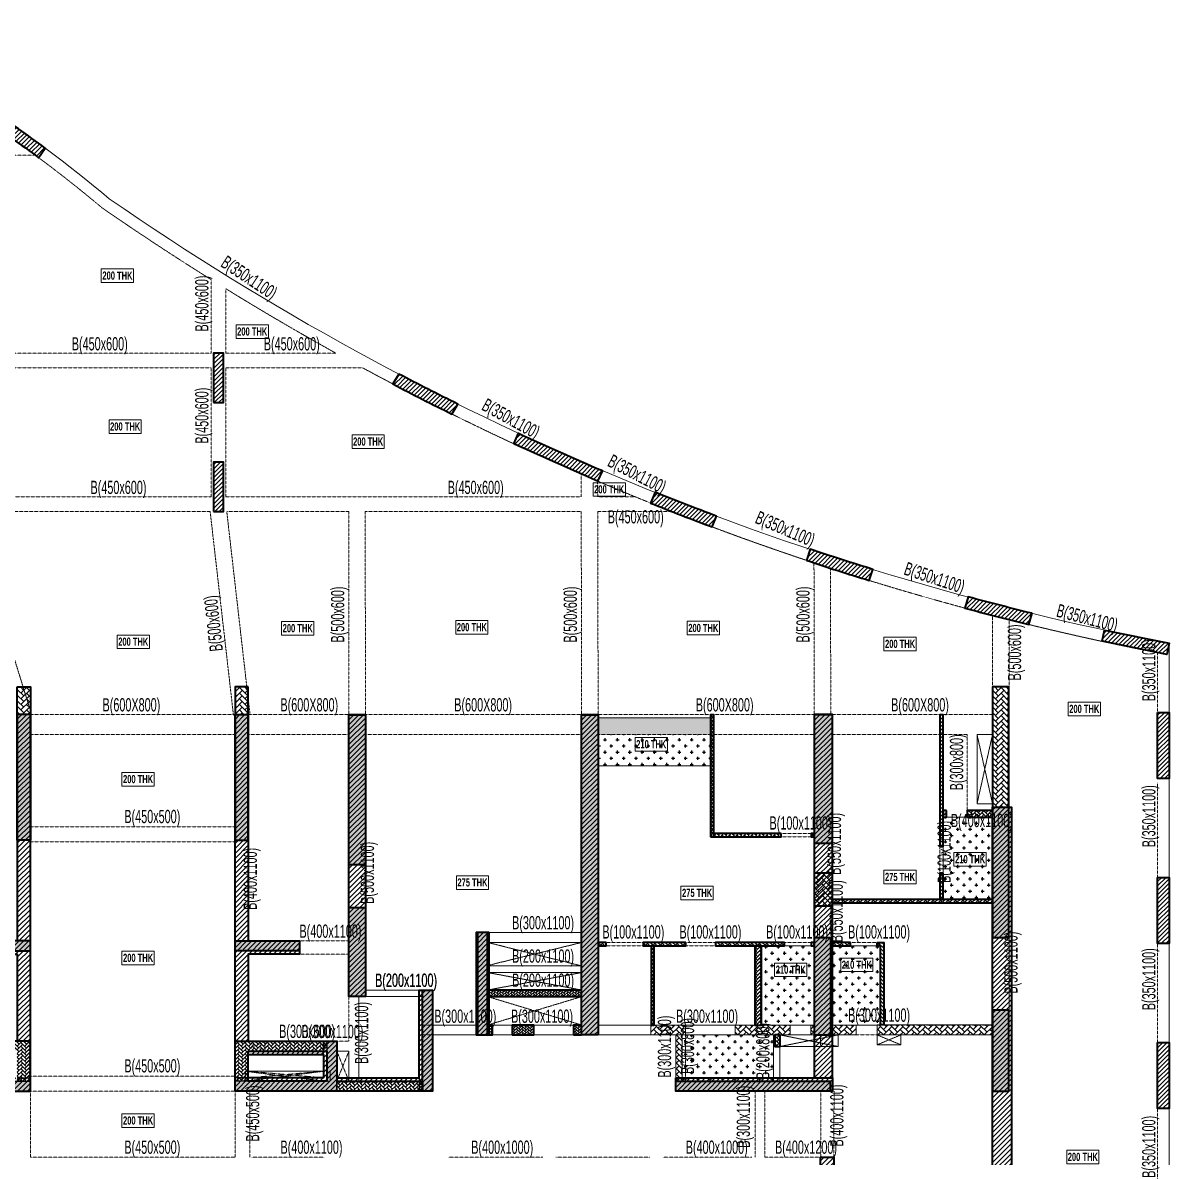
# Model space of a CAD drawing. Header units: millimetres. Extents: x 8 to 196387, y 9 to 58792.
# Drawn here: x 32142 to 66871, y 19602 to 53953 of the extents above; entities that cross this region are included whole.
import ezdxf

# ---------------------------------------------------------------- set-up
doc = ezdxf.new("R2010")
doc.units = ezdxf.units.MM
doc.linetypes.add('HIDDEN', pattern=[0.375, 0.25, -0.125])
for name, color, linetype, lineweight in [('A-FLOR-IDEN', 11, 'Continuous', 9), ('A-HIDD-ABVE', 8, 'HIDDEN', 20), ('S-BEAM', 7, 'Continuous', 18), ('S-BEAM-IDEN', 2, 'Continuous', 9), ('S-COL HATCH', 9, 'Continuous', 0), ('S-COLS', 5, 'Continuous', 35)]:
    doc.layers.add(name, color=color, linetype=linetype, lineweight=lineweight)
for name, color, linetype in [('changes', 7, 'Continuous'), ('S-CUTOUT', 1, 'Continuous'), ('SUNK SLAB', 8, 'Continuous')]:
    doc.layers.add(name, color=color, linetype=linetype)
doc.styles.add('Swis721 LtCn BT', font='swisscl.ttf', dxfattribs={"width": 0.9, "height": 233.355162})
doc.styles.add('Swis721 LtCn BT_B', font='', dxfattribs={"width": 0.9, "height": 246.918336})
doc.styles.get('Swis721 LtCn BT_B').set_extended_font_data('Swis721 LtCn BT', bold=True)
pattern_1 = [(45, (-31699446.87, 20890861.25), (-75.1300955, 75.1300955), [])]
pattern_2 = [(45, (-31802317.5, 20729084.55), (0, 169.7056275), [360, -120]), (135, (-31802232.65, 20729169.4), (1e-14, 169.7056275), [360, -120])]
pattern_3 = [(45, (-31802317.5, 20729084.55), (0, 113.13708499), [240, -80]), (135, (-31802260.93, 20729141.12), (9e-15, 113.13708499), [240, -80])]
pattern_4 = [(45, (-31235527.81, 20855355.09), (-66.29126074, 66.29126074), [])]
pattern_5 = [(0, (-31345264.59, 21127966.69), (187.5, 187.5), [93.75, -281.25]), (90, (-31345217.71, 21127919.81), (-187.5, 187.5), [93.75, -281.25])]
pattern_6 = [(45, (-31785598.1, 20745886.06), (0, 113.13708499), [240, -80]), (135, (-31785541.53, 20745942.63), (9e-15, 113.13708499), [240, -80])]

# ---------------------------------------------------------------- blocks, each defined once
blk = doc.blocks.new('A$Cd226b1b4')
at = {"layer": 'S-COL HATCH', "transparency": 33554687}
h = blk.add_hatch(dxfattribs=at)
h.set_pattern_fill('ANSI31', color=256, scale=850)
h.set_pattern_definition(pattern_1)
h.paths.add_polyline_path([(23525, 21925), (23125, 21925), (23125, 15075), (21575, 15075), (21575, 14675), (23125, 14675), (23125, 12035), (23525, 12035)])
h = blk.add_hatch(dxfattribs=at)
h.set_pattern_fill('ANSI31', color=256, scale=850)
h.set_pattern_definition(pattern_1)
h.paths.add_polyline_path([(29725, 12035), (30125, 12035), (30125, 14675), (31675, 14675), (31675, 15075), (30125, 15075), (30125, 21925), (29725, 21925)])
h = blk.add_hatch(dxfattribs=at)
h.set_pattern_fill('ANSI31', color=256, scale=850)
h.set_pattern_definition(pattern_1)
h.paths.add_polyline_path([(33675, 13385), (33175, 13385), (33175, 21925), (33675, 21925)])
h = blk.add_hatch(dxfattribs=at)
h.set_pattern_fill('ANSI31', color=256, scale=850)
h.set_pattern_definition(pattern_1)
h.paths.add_polyline_path([(40725, 12225), (40225, 12225), (40225, 21925), (40725, 21925)])
h = blk.add_hatch(dxfattribs=at)
h.set_pattern_fill('ANSI31', color=256, scale=850)
h.set_pattern_definition(pattern_1)
h.paths.add_polyline_path([(43075, 10925), (43075, 10525), (47825, 10525), (47825, 10925)])
h.paths.add_polyline_path([(47825, 21925), (47275, 21925), (47275, 10925), (47825, 10925)])
h = blk.add_hatch(dxfattribs=at)
h.set_pattern_fill('ANSI31', color=256, scale=850)
h.set_pattern_definition(pattern_1)
h.paths.add_polyline_path([(53250, 7625), (53250, 19125), (52675, 19125), (52675, 8025), (47865, 8025), (47865, 8525), (47465, 8525), (47465, 7625)])
h = blk.add_hatch(dxfattribs=at)
h.set_pattern_fill('ANSI31', color=256, scale=850)
h.set_pattern_definition(pattern_1)
h.paths.add_polyline_path([(37425, 15325), (37025, 15325), (37025, 12225), (37425, 12225)])
h = blk.add_hatch(dxfattribs=at)
h.set_pattern_fill('ANSI31', color=256, scale=850)
h.set_pattern_definition(pattern_1)
h.paths.add_polyline_path([(35305, 10925), (35305, 10525), (35705, 10525), (35705, 13585), (35305, 13585)])
h = blk.add_hatch(dxfattribs=at)
h.set_pattern_fill('ANSI31', color=256, scale=850)
h.set_pattern_definition(pattern_1)
h.paths.add_polyline_path([(23525, 10525), (23525, 10925), (23125, 10925), (20845, 10925), (20845, 11635), (20845, 12035), (20445, 12035), (20445, 10925), (20445, 10525)])
h = blk.add_hatch(dxfattribs=at)
h.set_pattern_fill('ANSI31', color=256, scale=850)
h.set_pattern_definition(pattern_1)
h.paths.add_polyline_path([(32805, 10525), (32805, 10925), (32805, 12035), (32405, 12035), (32405, 11635), (32405, 10925), (30125, 10925), (29725, 10925), (29725, 10525)])
h = blk.add_hatch(dxfattribs=at)
h.set_pattern_fill('ANSI31', color=256, scale=850)
h.set_pattern_definition([(45, (-31782264.16, 20890558.58), (-75.1300955, 75.1300955), [])])
h.paths.add_polyline_path([(30125, 11734), (32405, 11734), (32405, 11634), (30125, 11634)])
h = blk.add_hatch(dxfattribs=at)
h.set_pattern_fill('ANSI31', color=256, scale=850)
h.set_pattern_definition([(45, (-31779584.16, 20889749.29), (-75.1300955, 75.1300955), [])])
h.paths.add_polyline_path([(32805, 10925), (35305, 10925), (35305, 10824), (32805, 10824)])
at = {"layer": 'changes'}
for p, q in [((23125, 12035), (23525, 12035)), ((30125, 12035), (29725, 12035)), ((32405, 11635), (32405, 12035)), ((23125, 10925), (23525, 10925)), ((30125, 10925), (29725, 10925)), ((32805, 10925), (32805, 10525)), ((35305, 10925), (35305, 10525))]:
    blk.add_line(p, q, dxfattribs=at)
at = {"layer": 'S-COLS', "elevation": 0}
for points in [[(23525, 10525), (23525, 21925), (23125, 21925), (23125, 15075), (21575, 15075), (21575, 14675), (23125, 14675), (23125, 12035), (20445, 12035), (20445, 10925), (17945, 10925), (17945, 13585), (17545, 13585), (17545, 10525), (23525, 10525)], [(29725, 10525), (29725, 21925), (30125, 21925), (30125, 15075), (31675, 15075), (31675, 14675), (30125, 14675), (30125, 12035), (32805, 12035), (32805, 10925), (35305, 10925), (35305, 13585), (35705, 13585), (35705, 10525), (29725, 10525)], [(47825, 10925), (47825, 21925), (47275, 21925), (47275, 10925), (47825, 10925)]]:
    blk.add_lwpolyline(points, dxfattribs=at)
for points in [[(33675, 13385), (33175, 13385), (33175, 21925), (33675, 21925)], [(40725, 12225), (40225, 12225), (40225, 21925), (40725, 21925)], [(53250, 7625), (47465, 7625), (47465, 8525), (47865, 8525), (47865, 8025), (52675, 8025), (52675, 19125), (53250, 19125)], [(37425, 15325), (37025, 15325), (37025, 12225), (37425, 12225)], [(30125, 11635), (32405, 11635), (32405, 10925), (30125, 10925)], [(43075, 10925), (47825, 10925), (47825, 10525), (43075, 10525)]]:
    blk.add_lwpolyline(points, close=True, dxfattribs=at)
blk = doc.blocks.new('A$Cbe320e20')
at = {"layer": 'S-COL HATCH'}
h = blk.add_hatch(dxfattribs=at)
h.set_pattern_fill('AR-HBONE', color=256, scale=30)
h.set_pattern_definition(pattern_2)
h.paths.add_polyline_path([(15654, 17040), (15254, 17040), (15254, 16206), (15254, 16206), (15654, 16206)])
h = blk.add_hatch(dxfattribs=at)
h.set_pattern_fill('AR-HBONE', color=256, scale=30)
h.set_pattern_definition(pattern_2)
h.paths.add_polyline_path([(21854, 17040), (22254, 17040), (22254, 16206), (22254, 16206), (21854, 16206)])
h = blk.add_hatch(dxfattribs=at)
h.set_pattern_fill('AR-HBONE', color=256, scale=30)
h.set_pattern_definition(pattern_2)
h.paths.add_polyline_path([(45304, 17040), (44804, 17040), (44804, 13401), (45304, 13401)])
at = {"layer": 'S-COL HATCH', "transparency": 33554687}
h = blk.add_hatch(color=256, dxfattribs=at)
h.dxf.hatch_style = 1
h.paths.add_polyline_path([(15254, 16206), (15654, 16206), (15654, 12400), (15254, 12400)])
h = blk.add_hatch(color=256, dxfattribs=at)
h.dxf.hatch_style = 1
h.paths.add_polyline_path([(22254, 16206), (21854, 16206), (21854, 12400), (22254, 12400)])
h = blk.add_hatch(color=256, dxfattribs=at)
h.dxf.hatch_style = 1
h.paths.add_polyline_path([(25804, 16200), (25304, 16200), (25304, 11650), (25804, 11650)])
h = blk.add_hatch(color=256, dxfattribs=at)
h.dxf.hatch_style = 1
h.paths.add_polyline_path([(32854, 16200), (32354, 16200), (32354, 6500), (32854, 6500)])
h = blk.add_hatch(color=256, dxfattribs=at)
h.dxf.hatch_style = 1
h.paths.add_polyline_path([(39404, 12310), (39954, 12310), (39954, 16200), (39404, 16200)])
h = blk.add_hatch(color=256, dxfattribs=at)
h.dxf.hatch_style = 1
h.paths.add_polyline_path([(44804, 13401), (45304, 13401), (45304, 9451), (44804, 9451)])
at = {"layer": 'S-COL HATCH'}
h = blk.add_hatch(dxfattribs=at)
h.set_pattern_fill('AR-HBONE', color=256, scale=30)
h.set_pattern_definition(pattern_2)
h.paths.add_polyline_path([(39404, 10410), (39954, 10410), (39954, 11400), (39404, 11400)])
at = {"layer": 'S-COL HATCH', "transparency": 33554687}
h = blk.add_hatch(color=256, dxfattribs=at)
h.dxf.hatch_style = 1
h.paths.add_polyline_path([(25304, 7660), (25804, 7660), (25804, 10360), (25304, 10360)])
h = blk.add_hatch(color=256, dxfattribs=at)
h.dxf.hatch_style = 1
h.paths.add_polyline_path([(29204, 9600), (29204, 6500), (29504, 6500), (29504, 9600)])
h = blk.add_hatch(color=256, dxfattribs=at)
h.dxf.hatch_style = 1
h.paths.add_polyline_path([(39404, 9200), (39404, 9200), (39404, 9300), (39404, 9440), (39904, 9440), (39904, 6500), (39404, 6500)])
h = blk.add_hatch(color=256, dxfattribs=at)
h.dxf.hatch_style = 1
h.paths.add_polyline_path([(15654, 9350), (13704, 9350), (13704, 9050), (15654, 9050)])
h = blk.add_hatch(color=256, dxfattribs=at)
h.dxf.hatch_style = 1
h.paths.add_polyline_path([(21854, 9350), (23804, 9350), (23804, 9050), (21854, 9050)])
h = blk.add_hatch(color=256, dxfattribs=at)
h.dxf.hatch_style = 1
h.paths.add_polyline_path([(27534, 7860), (27834, 7860), (27834, 4800), (27534, 4800), (27534, 5100)])
at = {"layer": 'S-COL HATCH'}
h = blk.add_hatch(dxfattribs=at)
h.set_pattern_fill('AR-HBONE', color=256, scale=15)
h.set_pattern_definition([(45, (-31365336.03, 20949949.553), (0, 84.85281374), [180, -60]), (135, (-31365293.6, 20949991.98), (7e-15, 84.85281374), [180, -60])])
h.paths.add_polyline_path([(29504, 7860), (29504, 7660), (32354, 7660), (32354, 7860)])
at = {"layer": 'S-COL HATCH', "transparency": 33554687}
h = blk.add_hatch(color=256, dxfattribs=at)
h.dxf.hatch_style = 1
h.paths.add_polyline_path([(45304, 7251), (44804, 7251), (44804, 4800), (45304, 4800)])
at = {"layer": 'S-COL HATCH'}
h = blk.add_hatch(dxfattribs=at)
h.set_pattern_fill('AR-HBONE', color=256, scale=15)
h.set_pattern_definition([(45, (-31364586.025, 20948789.55), (0, 84.85281374), [180, -60]), (135, (-31364543.6, 20948831.98), (7e-15, 84.85281374), [180, -60])])
h.paths.add_polyline_path([(29654, 6500), (29654, 6800), (29504, 6800), (29504, 6500)])
h = blk.add_hatch(dxfattribs=at)
h.set_pattern_fill('AR-HBONE', color=256, scale=15)
h.set_pattern_definition([(45, (-31365336.03, 20948789.553), (0, 84.85281374), [180, -60]), (135, (-31365293.6, 20948831.98), (7e-15, 84.85281374), [180, -60])])
h.paths.add_polyline_path([(30904, 6500), (30904, 6800), (30254, 6800), (30254, 6500)])
h = blk.add_hatch(dxfattribs=at)
h.set_pattern_fill('AR-HBONE', color=256, scale=15)
h.set_pattern_definition([(45, (-31367286.02, 20948789.55), (0, 84.85281374), [180, -60]), (135, (-31367243.596, 20948831.98), (7e-15, 84.85281374), [180, -60])])
h.paths.add_polyline_path([(32354, 6500), (32354, 6800), (32104, 6800), (32104, 6500)])
h = blk.add_hatch(dxfattribs=at)
h.set_pattern_fill('AR-HBONE', color=256, scale=30)
h.set_pattern_definition(pattern_2)
h.paths.add_polyline_path([(34454, 6800), (34454, 6500), (35504, 6500), (35504, 6800)])
h = blk.add_hatch(dxfattribs=at)
h.set_pattern_fill('AR-HBONE', color=256, scale=30)
h.set_pattern_definition(pattern_2)
h.paths.add_polyline_path([(37004, 6800), (38674, 6800), (38674, 6500), (37004, 6500)])
h = blk.add_hatch(dxfattribs=at)
h.set_pattern_fill('AR-HBONE', color=256, scale=30)
h.set_pattern_definition(pattern_2)
h.paths.add_polyline_path([(39304, 6800), (39404, 6800), (39404, 6500), (39304, 6500)])
h = blk.add_hatch(dxfattribs=at)
h.set_pattern_fill('AR-HBONE', color=256, scale=30)
h.set_pattern_definition(pattern_2)
h.paths.add_polyline_path([(39904, 6799), (40675, 6799), (40675, 6499), (40124, 6499), (40124, 6500), (39904, 6500)])
h = blk.add_hatch(dxfattribs=at)
h.set_pattern_fill('AR-HBONE', color=256, scale=30)
h.set_pattern_definition(pattern_2)
h.paths.add_polyline_path([(41295, 6799), (44803, 6799), (44803, 6501), (41295, 6501)])
at = {"layer": 'S-COL HATCH', "transparency": 33554687}
h = blk.add_hatch(color=256, dxfattribs=at)
h.dxf.hatch_style = 1
h.paths.add_polyline_path([(12574, 6310), (12874, 6310), (12874, 5100), (15654, 5100), (15654, 4800), (12574, 4800)])
at = {"layer": 'S-COL HATCH'}
h = blk.add_hatch(dxfattribs=at)
h.set_pattern_fill('AR-HBONE', color=256, scale=20)
h.set_pattern_definition(pattern_3)
h.paths.add_polyline_path([(15254, 6010), (15254, 5100), (15254, 5100), (15254, 5100), (15654, 5100), (15654, 6310), (12874, 6310), (12874, 6010), (12874, 6010)])
h = blk.add_hatch(dxfattribs=at)
h.set_pattern_fill('AR-HBONE', color=256, scale=20)
h.set_pattern_definition(pattern_3)
h.paths.add_polyline_path([(22254, 6010), (22254, 5100), (22254, 5100), (22254, 5100), (21854, 5100), (21854, 6310), (24634, 6310), (24634, 6010), (24634, 6010)])
at = {"layer": 'S-COL HATCH', "transparency": 33554687}
h = blk.add_hatch(color=256, dxfattribs=at)
h.dxf.hatch_style = 1
h.paths.add_polyline_path([(24934, 6310), (24634, 6310), (24634, 5100), (21854, 5100), (21854, 4800), (24934, 4800)])
at = {"layer": 'S-COL HATCH'}
h = blk.add_hatch(dxfattribs=at)
h.set_pattern_fill('AR-HBONE', color=256, scale=30)
h.set_pattern_definition(pattern_2)
h.paths.add_polyline_path([(35204, 6500), (35404, 6500), (35404, 5100), (35204, 5100)])
h = blk.add_hatch(dxfattribs=at)
h.set_pattern_fill('AR-HBONE', color=256, scale=20)
h.set_pattern_definition(pattern_3)
h.paths.add_polyline_path([(24934, 5100), (24934, 4800), (27534, 4800), (27534, 5100)])
at = {"layer": 'S-COL HATCH', "transparency": 33554687}
h = blk.add_hatch(color=256, dxfattribs=at)
h.dxf.hatch_style = 1
h.paths.add_polyline_path([(35204, 5100), (35404, 5100), (39594, 5100), (39594, 4800), (35204, 4800)])
h.paths.add_polyline_path([(39594, 5100), (39894, 5100), (39894, 4800), (39594, 4800)])
at = {"layer": 'changes'}
for p, q in [((15254, 16206), (15654, 16206)), ((22254, 16206), (21854, 16206)), ((15654, 5100), (15654, 4800)), ((21854, 5100), (21854, 4800))]:
    blk.add_line(p, q, dxfattribs=at)
for points in [[(12574, 6310), (12874, 6310), (12874, 5100), (15654, 5100), (15654, 4800), (12574, 4800)], [(24934, 6310), (24634, 6310), (24634, 5100), (21854, 5100), (21854, 4800), (24934, 4800)]]:
    blk.add_lwpolyline(points, close=True, dxfattribs=at)
at = {"layer": 'S-BEAM', "color": 5, "elevation": 0}
for points in [[(35504, 6800), (34454, 6800), (34454, 6500), (35504, 6500)], [(40675, 6800), (39904, 6800), (39904, 6499), (40675, 6499)], [(35404, 6500), (35204, 6500), (35204, 5100), (35404, 5100)]]:
    blk.add_lwpolyline(points, close=True, dxfattribs=at)
at = {"layer": 'S-BEAM', "color": 5}
for points in [[(38674, 6800), (37004, 6800), (37004, 6500), (38674, 6500)], [(39404, 6800), (39304, 6800), (39304, 6500), (39404, 6500)], [(41305, 6801), (44803, 6801), (44803, 6501), (41305, 6501)]]:
    blk.add_lwpolyline(points, close=True, dxfattribs=at)
at = {"layer": 'S-COL HATCH'}
blk.add_line((24634, 6010), (24634, 6310), dxfattribs=at)
at = {"layer": 'S-COLS'}
for p, q in [((44804, 17040), (44804, 17040)), ((44804, 13401), (45304, 13401)), ((27534, 5100), (27534, 4800)), ((39894, 4800), (39894, 5100))]:
    blk.add_line(p, q, dxfattribs=at)
for points in [[(15254, 17040), (15654, 17040), (15654, 12400), (15254, 12400)], [(22254, 17040), (21854, 17040), (21854, 12400), (22254, 12400)], [(44804, 17040), (44804, 9451), (45304, 9451), (45304, 17040)], [(25804, 11650), (25304, 11650), (25304, 16200), (25804, 16200)], [(39954, 16200), (39404, 16200), (39404, 12310), (39954, 12310)], [(39954, 11400), (39404, 11400), (39404, 10410), (39954, 10410)], [(25804, 10360), (25804, 7660), (25304, 7660), (25304, 10360)], [(15654, 9350), (13704, 9350), (13704, 9050), (15654, 9050)], [(21854, 9350), (23804, 9350), (23804, 9050), (21854, 9050)], [(9674, 7860), (9674, 4800), (15654, 4800), (15654, 6310), (12574, 6310), (12574, 5100), (9974, 5100), (9974, 7860), (9674, 7860)], [(27834, 7860), (27834, 4800), (21854, 4800), (21854, 6310), (24934, 6310), (24934, 5100), (27534, 5100), (27534, 7860), (27834, 7860)], [(45304, 7251), (44804, 7251), (44804, 4800), (45304, 4800)], [(22254, 6010), (24634, 6010), (24634, 5100), (22254, 5100)]]:
    blk.add_lwpolyline(points, close=True, dxfattribs=at)
at = {"layer": 'S-COLS', "elevation": 0}
for points in [[(32854, 6500), (32354, 6500), (32354, 16200), (32854, 16200)], [(29504, 9600), (29204, 9600), (29204, 6500), (29504, 6500)], [(29504, 7660), (32354, 7660), (32354, 7860), (29504, 7860)], [(29504, 6500), (29654, 6500), (29654, 6800), (29504, 6800)], [(30254, 6500), (30904, 6500), (30904, 6800), (30254, 6800)], [(32104, 6500), (32354, 6500), (32354, 6800), (32104, 6800)]]:
    blk.add_lwpolyline(points, close=True, dxfattribs=at)
at = {"layer": 'S-COLS'}
blk.add_lwpolyline([(39904, 6500), (39904, 9440), (39404, 9440), (39404, 6500), (39954, 6500)], dxfattribs=at)
at = {"layer": 'S-COLS', "elevation": 0}
blk.add_lwpolyline([(39894, 4800), (35204, 4800), (35204, 5100), (39894, 5100)], dxfattribs=at)
at = {"layer": 'S-CUTOUT', "const_width": 10}
blk.add_lwpolyline([(22179, 6310), (22779, 6310), (22779, 6010), (22179, 6010)], close=True, dxfattribs=at)
for points in [[(22179, 6310), (22779, 6010)], [(22779, 6310), (22179, 6010)]]:
    blk.add_lwpolyline(points, dxfattribs=at)
blk = doc.blocks.new('A$Cd8a5d3b5')
at = {"layer": 'S-COL HATCH', "transparency": 33554687}
h = blk.add_hatch(dxfattribs=at)
h.set_pattern_fill('ANSI31', color=256, scale=750)
h.set_pattern_definition(pattern_4)
h.paths.add_polyline_path([(14462, 34513), (14267, 34222, -0.01191), (15902, 33069), (16097, 33360, 0.011811)])
h = blk.add_hatch(dxfattribs=at)
h.set_pattern_fill('ANSI31', color=256, scale=750)
h.set_pattern_definition(pattern_4)
h.paths.add_polyline_path([(21200, 25651), (21500, 25651), (21500, 27151), (21200, 27151)])
h = blk.add_hatch(dxfattribs=at)
h.set_pattern_fill('ANSI31', color=256, scale=750)
h.set_pattern_definition(pattern_4)
h.paths.add_polyline_path([(28420, 25306), (28602, 25607, -0.00603), (26815, 26517), (26634, 26217, 0.006005)])
h = blk.add_hatch(dxfattribs=at)
h.set_pattern_fill('ANSI31', color=256, scale=750)
h.set_pattern_definition([(45, (-31363013.31, 20884024.09), (-66.29126074, 66.29126074), [])])
h.paths.add_polyline_path([(30445, 24722), (30297, 24405, 0.004309), (32837, 23274), (32985, 23591, -0.004327)])
h = blk.add_hatch(dxfattribs=at)
h.set_pattern_fill('ANSI31', color=256, scale=750)
h.set_pattern_definition(pattern_4)
h.paths.add_polyline_path([(21200, 22351), (21500, 22351), (21500, 23851), (21200, 23851)])
h = blk.add_hatch(dxfattribs=at)
h.set_pattern_fill('ANSI31', color=256, scale=750)
h.set_pattern_definition(pattern_4)
h.paths.add_polyline_path([(36311, 21885), (36443, 22213, -0.006015), (34578, 22935), (34446, 22609, 0.00603)])
h = blk.add_hatch(dxfattribs=at)
h.set_pattern_fill('ANSI31', color=256, scale=750)
h.set_pattern_definition(pattern_4)
h.paths.add_polyline_path([(41071, 20263), (41183, 20599, -0.006015), (39279, 21210), (39167, 20874, 0.00603)])
h = blk.add_hatch(dxfattribs=at)
h.set_pattern_fill('ANSI31', color=256, scale=750)
h.set_pattern_definition(pattern_4)
h.paths.add_polyline_path([(45907, 18929), (46003, 19269, -0.006016), (44065, 19767), (43970, 19427, 0.006031)])
h = blk.add_hatch(dxfattribs=at)
h.set_pattern_fill('ANSI31', color=256, scale=750)
h.set_pattern_definition(pattern_4)
h.paths.add_polyline_path([(48195, 18764), (48125, 18421), (50085, 18021), (50155, 18363)])
h = blk.add_hatch(dxfattribs=at)
h.set_pattern_fill('ANSI31', color=256, scale=750)
h.set_pattern_definition(pattern_4)
h.paths.add_polyline_path([(50155, 16269), (49805, 16269), (49805, 14269), (50155, 14269)])
h = blk.add_hatch(dxfattribs=at)
h.set_pattern_fill('ANSI31', color=256, scale=750)
h.set_pattern_definition(pattern_4)
h.paths.add_polyline_path([(49805, 9269), (50155, 9269), (50155, 11269), (49805, 11269)])
h = blk.add_hatch(dxfattribs=at)
h.set_pattern_fill('ANSI31', color=256, scale=750)
h.set_pattern_definition(pattern_4)
h.paths.add_polyline_path([(50155, 6269), (49805, 6269), (49805, 4269), (50155, 4269)])
at = {"layer": 'S-COLS', "elevation": 0}
for points in [[(14462, 34513), (14267, 34222, -0.01191), (15902, 33069), (16097, 33360, 0.011811), (14462, 34513)], [(26634, 26217, 0.006005), (28420, 25306), (28602, 25607, -0.00603), (26815, 26517), (26634, 26217)], [(30297, 24405), (30445, 24722, 0.004327), (32985, 23591), (32837, 23274, -0.004309), (30297, 24405)], [(36443, 22213, -0.006015), (34578, 22935), (34446, 22609, 0.00603), (36311, 21885), (36443, 22213)], [(39167, 20874, 0.00603), (41071, 20263), (41183, 20599, -0.006015), (39279, 21210), (39167, 20874)], [(46003, 19269, -0.006016), (44065, 19767), (43970, 19427, 0.006031), (45907, 18929), (46003, 19269)]]:
    blk.add_lwpolyline(points, format="xyb", dxfattribs=at)
for points in [[(21200, 25651), (21500, 25651), (21500, 27151), (21200, 27151)], [(21200, 25651), (21500, 25651), (21500, 27151), (21200, 27151)], [(21200, 22351), (21500, 22351), (21500, 23851), (21200, 23851)], [(21200, 22351), (21500, 22351), (21500, 23851), (21200, 23851)], [(49805, 16269), (50155, 16269), (50155, 14269), (49805, 14269)], [(49805, 11269), (50155, 11269), (50155, 9269), (49805, 9269)], [(49805, 6269), (50155, 6269), (50155, 4269), (49805, 4269)]]:
    blk.add_lwpolyline(points, close=True, dxfattribs=at)
blk.add_lwpolyline([(48195, 18764), (50155, 18363), (50085, 18021), (48125, 18421), (48195, 18764)], dxfattribs=at)

msp = doc.modelspace()

# ---------------------------------------------------------------- hatches: boundary and pattern name
at = {"layer": 'S-COL HATCH'}
h = msp.add_hatch(dxfattribs=at)
h.set_pattern_fill('AR-HBONE', color=256, scale=20)
h.set_pattern_definition(pattern_6)
h.paths.add_polyline_path([(52973.8, 29301.5), (53073.8, 29301.5), (53073.8, 33001.5), (52973.8, 33001.5)])
h = msp.add_hatch(dxfattribs=at)
h.set_pattern_fill('AR-HBONE', color=256, scale=20)
h.set_pattern_definition(pattern_6)
h.paths.add_polyline_path([(59923.8, 29011.5), (60023.8, 29011.5), (60023.8, 33001.5), (59923.8, 33001.5)])
h = msp.add_hatch(dxfattribs=at)
h.set_pattern_fill('AR-HBONE', color=256, scale=20)
h.set_pattern_definition(pattern_6)
h.paths.add_polyline_path([(60123.8, 29901.5), (60123.8, 30101.5), (60023.8, 30101.5), (60023.8, 29901.5)])
h = msp.add_hatch(dxfattribs=at)
h.set_pattern_fill('AR-HBONE', color=256, scale=20)
h.set_pattern_definition([(45, (-31786998.135, 20745886.08), (0, 113.13708499), [240, -80]), (135, (-31786941.57, 20745942.65), (9e-15, 113.13708499), [240, -80])])
h.paths.add_polyline_path([(61523.8, 29901.5), (61523.8, 30101.5), (60753.8, 30101.5), (60753.8, 29901.5)])
h = msp.add_hatch(dxfattribs=at)
h.set_pattern_fill('AR-HBONE', color=256, scale=20)
h.set_pattern_definition(pattern_6)
h.paths.add_polyline_path([(55113.8, 29301.5), (55113.8, 29401.5), (53073.8, 29401.5), (53073.8, 29301.5)])
h = msp.add_hatch(dxfattribs=at)
h.set_pattern_fill('AR-HBONE', color=256, scale=15)
h.set_pattern_definition([(45, (-31345264.51, 21127966.69), (0, 84.85281374), [180, -60]), (135, (-31345222.083, 21128009.115), (7e-15, 84.85281374), [180, -60])])
h.paths.add_polyline_path([(56123.8, 29301.5), (56123.8, 29401.5), (56023.8, 29401.5), (56023.8, 29301.5)])
h = msp.add_hatch(dxfattribs=at)
h.set_pattern_fill('AR-HBONE', color=256, scale=20)
h.set_pattern_definition(pattern_6)
h.paths.add_polyline_path([(59923.8, 27401.5), (60023.8, 27401.5), (60023.8, 28201.5), (59923.8, 28201.5)])
h = msp.add_hatch(dxfattribs=at)
h.set_pattern_fill('AR-HBONE', color=256, scale=20)
h.set_pattern_definition(pattern_6)
h.paths.add_polyline_path([(56623.8, 27401.5), (61523.8, 27401.5), (61523.8, 27301.5), (56623.8, 27301.5)])
h = msp.add_hatch(dxfattribs=at)
h.set_pattern_fill('AR-HBONE', color=256, scale=20)
h.set_pattern_definition(pattern_6)
h.paths.add_polyline_path([(49813.8, 26001.5), (49813.8, 26101.5), (49573.8, 26101.5), (49573.8, 26001.5)])
h = msp.add_hatch(dxfattribs=at)
h.set_pattern_fill('AR-HBONE', color=256, scale=20)
h.set_pattern_definition(pattern_6)
h.paths.add_polyline_path([(50933.8, 26101.5), (50933.8, 26001.5), (52223.8, 26001.5), (52223.8, 26101.5)])
h = msp.add_hatch(dxfattribs=at)
h.set_pattern_fill('AR-HBONE', color=256, scale=20)
h.set_pattern_definition(pattern_6)
h.paths.add_polyline_path([(55213.8, 26001.5), (55213.8, 26101.5), (53123.8, 26101.5), (53123.8, 26001.5)])
h = msp.add_hatch(dxfattribs=at)
h.set_pattern_fill('AR-HBONE', color=256, scale=20)
h.set_pattern_definition(pattern_6)
h.paths.add_polyline_path([(56623.8, 26101.5), (57213.8, 26101.5), (57213.8, 26001.5), (56623.8, 26001.5)])
h = msp.add_hatch(dxfattribs=at)
h.set_pattern_fill('AR-HBONE', color=256, scale=20)
h.set_pattern_definition(pattern_6)
h.paths.add_polyline_path([(58123.8, 23602.6), (58223.8, 23602.6), (58223.8, 26101.5), (58023.8, 26101.5), (58023.8, 26001.5), (58123.8, 26001.5)])
h = msp.add_hatch(dxfattribs=at)
h.set_pattern_fill('AR-HBONE', color=256, scale=20)
h.set_pattern_definition(pattern_6)
h.paths.add_polyline_path([(51173.8, 23601.5), (51273.8, 23601.5), (51273.8, 26001.5), (51173.8, 26001.5)])
h = msp.add_hatch(dxfattribs=at)
h.set_pattern_fill('AR-HBONE', color=256, scale=20)
h.set_pattern_definition(pattern_6)
h.paths.add_polyline_path([(54523.3, 26001.5), (54323.8, 26001.5), (54323.8, 23601.5), (54523.3, 23601.5)])
h = msp.add_hatch(dxfattribs=at)
h.set_pattern_fill('AR-HBONE', color=256, scale=20)
h.set_pattern_definition([(45, (-31780658.1, 20740986.06), (0, 113.13708499), [240, -80]), (135, (-31780601.53, 20741042.63), (9e-15, 113.13708499), [240, -80])])
h.paths.add_polyline_path([(55083.8, 23301.5), (54923.8, 23301.5), (54923.8, 22951.5), (55083.8, 22951.5)])
at = {"layer": 'SUNK SLAB'}
h = msp.add_hatch(dxfattribs=at)
h.set_pattern_fill('CROSS', color=8, scale=750, style=0)
h.set_pattern_definition([(0, (-31785598.12, 20900826.38), (187.5, 187.5), [93.75, -281.25]), (90, (-31785551.25, 20900779.5), (-187.5, 187.5), [93.75, -281.25])])
h.paths.add_polyline_path([(21371, 32901.5), (17971.1, 32901.5), (17971.1, 32401.5), (21371, 32401.5)])
h.paths.add_polyline_path([(52971.9, 32902.3), (49571.9, 32902.3), (49571.9, 32401.5), (52971.9, 32401.5)])
h = msp.add_hatch(dxfattribs=at)
h.set_pattern_fill('CROSS', color=8, scale=750, style=0)
h.set_pattern_definition([(0, (-31345264.59, 21127866.69), (187.5, 187.5), [93.75, -281.25]), (90, (-31345217.71, 21127819.81), (-187.5, 187.5), [93.75, -281.25])])
h.paths.add_polyline_path([(52971.9, 31451.5), (52971.9, 32401.5), (49571.9, 32401.5), (49571.9, 31451.5)])
h = msp.add_hatch(dxfattribs=at)
h.set_pattern_fill('CROSS', color=8, scale=750, style=0)
h.set_pattern_definition(pattern_5)
h.paths.add_polyline_path([(61521.9, 29901.5), (60021.9, 29901.5), (60021.9, 27401.5), (61521.9, 27401.5)])
h = msp.add_hatch(dxfattribs=at)
h.set_pattern_fill('CROSS', color=8, scale=750, style=0)
h.set_pattern_definition(pattern_5)
h.paths.add_polyline_path([(54521.4, 23601.5), (56121.9, 23601.5), (56121.9, 26001.5), (54521.4, 26001.5)])
h = msp.add_hatch(dxfattribs=at)
h.set_pattern_fill('CROSS', color=8, scale=750, style=0)
h.set_pattern_definition(pattern_5)
h.paths.add_polyline_path([(56621.9, 23601.5), (58121.9, 23601.5), (58121.9, 26001.5), (56621.9, 26001.5)])
h = msp.add_hatch(dxfattribs=at)
h.set_pattern_fill('CROSS', color=8, scale=750, style=0)
h.set_pattern_definition([(0, (-31345264.59, 21127533.38), (187.5, 187.5), [93.75, -281.25]), (90, (-31345217.71, 21127486.5), (-187.5, 187.5), [93.75, -281.25])])
h.paths.add_polyline_path([(54881.9, 23301.5), (54881.9, 21901.5), (52121.9, 21901.5), (52121.9, 23301.5)])
h.paths.add_polyline_path([(54455.2, 21903.3), (54455.2, 23176.5), (54982.4, 23176.5), (54982.4, 21903.3)], flags=9)

# ---------------------------------------------------------------- linework, layer by layer
at = {"layer": 'A-FLOR-IDEN', "color": 8, "flags": 128}
for points in [[(35495, 46502.1), (35495, 46090.3), (34517.5, 46090.3), (34517.5, 46502.1)], [(35495, 46502.1), (35495, 46090.3), (34517.5, 46090.3), (34517.5, 46502.1)], [(39578, 44810.1), (39578, 44398.3), (38600.5, 44398.3), (38600.5, 44810.1)], [(39578, 44810.1), (39578, 44398.3), (38600.5, 44398.3), (38600.5, 44810.1)], [(35728.5, 41932.6), (35728.5, 41520.8), (34751, 41520.8), (34751, 41932.6)], [(35728.5, 41932.6), (35728.5, 41520.8), (34751, 41520.8), (34751, 41932.6)], [(43091, 41475.1), (43091, 41063.3), (42113.5, 41063.3), (42113.5, 41475.1)], [(43091, 41475.1), (43091, 41063.3), (42113.5, 41063.3), (42113.5, 41475.1)], [(50396, 40028.1), (50396, 39616.3), (49418.5, 39616.3), (49418.5, 40028.1)], [(50396, 40028.1), (50396, 39616.3), (49418.5, 39616.3), (49418.5, 40028.1)], [(40957.5, 35823.6), (40957.5, 35411.8), (39980, 35411.8), (39980, 35823.6)], [(40957.5, 35823.6), (40957.5, 35411.8), (39980, 35411.8), (39980, 35823.6)], [(46233.5, 35854.6), (46233.5, 35442.8), (45256, 35442.8), (45256, 35854.6)], [(46233.5, 35854.6), (46233.5, 35442.8), (45256, 35442.8), (45256, 35854.6)], [(53248, 35829.1), (53248, 35417.3), (52270.5, 35417.3), (52270.5, 35829.1)], [(53248, 35829.1), (53248, 35417.3), (52270.5, 35417.3), (52270.5, 35829.1)], [(35974.5, 35414.6), (35974.5, 35002.8), (34997, 35002.8), (34997, 35414.6)], [(35974.5, 35414.6), (35974.5, 35002.8), (34997, 35002.8), (34997, 35414.6)], [(59210, 35347.6), (59210, 34935.8), (58232.5, 34935.8), (58232.5, 35347.6)], [(59210, 35347.6), (59210, 34935.8), (58232.5, 34935.8), (58232.5, 35347.6)], [(64792, 33378.6), (64792, 32966.8), (63814.5, 32966.8), (63814.5, 33378.6)], [(64792, 33378.6), (64792, 32966.8), (63814.5, 32966.8), (63814.5, 33378.6)], [(36120.2, 31252.9), (36120.2, 30841.1), (35142.7, 30841.1), (35142.7, 31252.9)], [(36120.2, 25838.6), (36120.2, 25426.8), (35142.7, 25426.8), (35142.7, 25838.6)], [(36120.2, 20912.8), (36120.2, 20501), (35142.7, 20501), (35142.7, 20912.8)]]:
    msp.add_lwpolyline(points, close=True, dxfattribs=at)
at = {"layer": 'A-FLOR-IDEN', "color": 8, "elevation": 0, "flags": 128}
for points in [[(51669.3, 32310), (51669.3, 31898.1), (50691.8, 31898.1), (50691.8, 32310)], [(61331.8, 28826.5), (61331.8, 28414.6), (60354.3, 28414.6), (60354.3, 28826.5)], [(59207.9, 28289.1), (59207.9, 27877.2), (58230.4, 27877.2), (58230.4, 28289.1)], [(45274.8, 28123.3), (45274.8, 27711.5), (46252.3, 27711.5), (46252.3, 28123.3)], [(53058.8, 27807.5), (53058.8, 27395.7), (52081.3, 27395.7), (52081.3, 27807.5)], [(55897.6, 25479.9), (55897.6, 25068.1), (54920.1, 25068.1), (54920.1, 25479.9)], [(57898.4, 25629.9), (57898.4, 25218.1), (56920.9, 25218.1), (56920.9, 25629.9)], [(64746.6, 19809.2), (64746.6, 19397.3), (63769.1, 19397.3), (63769.1, 19809.2)]]:
    msp.add_lwpolyline(points, close=True, dxfattribs=at)
at = {"layer": 'A-HIDD-ABVE', "linetype": 'HIDDEN'}
for p, q in [((61051.9, 32401.5), (61521.9, 30301.5)), ((61051.9, 30301.5), (61521.8, 32401.5)), ((46221.9, 26101.5), (46221.9, 26101.5)), ((49071.9, 26101.5, 0), (46223.7, 25404.4, 0)), ((49071.9, 25391.5, 0), (46223.7, 26101.5, 0)), ((49071.9, 25191.5, 0), (46273.7, 24671.2)), ((49071.9, 24661.5, 0), (46273.7, 25181.9)), ((49071.9, 24461.5, 0), (46221.9, 23601.5, 0)), ((49071.9, 23601.5, 0), (46221.9, 24461.5)), ((55081.9, 22951.5), (56841.4, 23302.6)), ((56841.4, 22951.5), (55081.9, 23301.5)), ((58745.2, 23002.6), (58021.9, 23302.6)), ((58021.9, 23002.6), (58745.2, 23302.6)), ((42021, 22812.3), (41651, 21902.3)), ((42021, 21902.3), (41651, 22812.3)), ((41253.7, 22201.7), (38871.9, 21901.5)), ((41253.7, 21901.5), (38871.9, 22201.7)), ((41251, 22202.5), (38971, 22002.3)), ((41251, 22002.3), (38971, 22202.5))]:
    msp.add_line(p, q, dxfattribs=at)
at = {"layer": 'S-BEAM', "linetype": 'HIDDEN'}
for p, q in [((30491.9, 49952.3), (32509.3, 49952.3)), ((37841.9, 43952.3, 0), (37841.9, 46180.9, 0)), ((38291.9, 43952.3, 0), (38291.9, 45901.7, 0)), ((30491.9, 43952.3), (37841.9, 43952.3)), ((38291.9, 43952.3), (41622.5, 43952.3)), ((30491.9, 43502.3), (37841.9, 43502.3)), ((37841.9, 39602.3, 0), (37841.9, 43502.3, 0)), ((38291.9, 43502.3), (42443.9, 43502.3)), ((38291.9, 39602.3, 0), (38291.9, 43502.3, 0)), ((49057.8, 39602.3, 0), (49056.4, 40289.9, 0)), ((49557.8, 39602.3, 0), (49556.8, 40075, 0)), ((37841.9, 39602.3), (30491.9, 39602.3)), ((38291.9, 39602.3), (49057.8, 39602.3)), ((49557.8, 39602.3), (50690.4, 39602.3)), ((37815.4, 39152.3), (30502.8, 39152.3)), ((30502.8, 39152.3, 0), (32386, 33068.8)), ((38522.7, 32973.9), (37815.4, 39152.3, 0)), ((39019.4, 33030.7), (38318.5, 39153.5, 0)), ((42013.4, 39152.3), (38318.7, 39152.3)), ((42021, 33002.3), (42013.4, 39152.3)), ((42513.6, 39152.3), (49058.7, 39152.3)), ((42521, 33002.3), (42513.6, 39152.3)), ((49071.1, 33002.3, 0), (49058.7, 39152.3, 0)), ((49558.7, 39152.3), (51814.9, 39152.3)), ((49571.1, 33002.3, 0), (49558.7, 39152.3, 0)), ((56121, 33002.3), (56111.8, 37600.7)), ((56621, 33002.3), (56612.1, 37436.8)), ((61521, 30202.3), (61521, 35995.8)), ((62021.1, 30202.3), (62021.1, 35881.1)), ((38571, 33002.3), (32398.2, 33002.3)), ((42021, 33002.3), (38971, 33002.3)), ((42521.1, 33002.3), (49071, 33002.3, 0)), ((56121, 33002.3), (49571.1, 33002.3, 0)), ((61521, 33002.3), (56621, 33002.3)), ((38571, 32402.3, 0), (32371, 32402.3)), ((42021.9, 32396.5), (38971.9, 32402.3)), ((49071.9, 32401.5, 0), (42521.9, 32401.5)), ((56121.9, 32401.5), (49571.9, 32401.5, 0)), ((60751.9, 32401.5), (56621.9, 32401.5)), ((60751.9, 29901.5), (60751.9, 32401.5)), ((61523.7, 30301.5), (61523.7, 32251.5)), ((60751.9, 30201.5), (60751.9, 30201.5)), ((38571, 29602.3), (32371, 29602.3)), ((38571, 29152.3), (32371, 29152.3)), ((56121.9, 29111.5), (56121.9, 28201.5)), ((56671.9, 29111.5), (56671.9, 28201.5)), ((56121.9, 27211.5), (56121.9, 26301.5)), ((56621.9, 27211.5), (56621.9, 26301.5)), ((40521, 26152.3), (42021, 26152.3)), ((61521.9, 26252), (61521.9, 24052)), ((40521, 25752.3), (42021, 25752.3)), ((44151, 24662.3), (42521, 24662.3)), ((42021, 24462.3), (42021, 23112.3)), ((45871, 23602.3), (44251, 23602.3)), ((45871, 23302.3), (44251, 23302.3)), ((45871, 23602.3), (44551, 23602.3)), ((45921.9, 23301.5), (44551.9, 23301.5)), ((49071.9, 23301.5, 0), (46221.9, 23301.5, 0)), ((49071, 23602.3, 0), (46271, 23602.3, 0)), ((49071, 23602.3), (46271, 23602.3)), ((51921, 23302.3), (46271, 23302.3)), ((56121, 23602.3), (49571.1, 23602.3)), ((56121.9, 23601.5), (49571.9, 23601.5, 0)), ((51921, 22002.3, 0), (51921, 23302.3, 0)), ((51921.9, 23301.5, 0), (51921.9, 21901.5, 0)), ((56121, 23302.3), (52221, 23302.3)), ((52221, 22002.3, 0), (52221, 23302.3, 0)), ((52221.9, 23301.5, 0), (52221.9, 21901.5, 0)), ((56311.8, 23301.5), (56311.8, 22951.5)), ((61521.9, 23601), (56621.9, 23601)), ((61521.9, 23303.3), (56621.9, 23301.1)), ((61521.9, 23302.6), (56621.9, 23300.4)), ((42021, 23112.3), (41651, 23112.3)), ((32371, 22052.3), (38571, 22052.3)), ((32371, 21602.3), (32371, 19602.3)), ((32371, 21602.3), (38571, 21602.3)), ((38571, 21602.3), (38571, 19602.3)), ((39021, 21602.3), (39021, 19602.3)), ((54325.4, 19602.3), (54325.4, 21602.3, 0)), ((54625.4, 19602.3), (54625.4, 21602.3, 0)), ((56321, 21602.3), (56321, 19602.3)), ((56721, 21602.3, 0), (56711, 19602.3)), ((32371, 19602.3), (38571, 19602.3)), ((41271, 19602.3), (39071.1, 19602.3)), ((47891, 19602.3), (45041, 19602.3)), ((51141, 19602.3), (48291, 19602.3)), ((54225.4, 19602.3), (51541, 19602.3)), ((56321, 19602.3), (54625.4, 19602.3))]:
    msp.add_line(p, q, dxfattribs=at)
at = {"layer": 'S-BEAM'}
for p, q in [((61521.9, 32401.5), (61051.9, 32401.5)), ((61051.9, 30301.5), (61051.9, 32401.5)), ((61521.9, 30301.5), (61051.9, 30301.5)), ((42021.9, 28451.5), (42021.9, 27161.5)), ((42521.9, 28451.5), (42521.9, 27161.5)), ((46221.9, 26401.5, 0), (49071.9, 26401.5, 0)), ((46221.9, 26101.5, 0), (46221.9, 26101.5, 0)), ((49071.9, 26101.5, 0), (46223.7, 26101.5, 0)), ((62021.9, 26252), (62021.9, 24052)), ((49071.9, 25391.5), (46223.7, 25391.5)), ((49071.9, 25191.5), (46223.7, 25191.5)), ((44251.9, 24661.5), (42521.9, 24661.5)), ((49071.9, 24661.5, 0), (46223.7, 24661.5, 0)), ((42321, 24462.3), (42321, 21902.3)), ((44151, 24462.3), (42521, 24462.3)), ((44251.9, 24461.5), (42521.9, 24461.5)), ((49071.9, 24461.5, 0), (46223.7, 24461.5)), ((45921.9, 23601.5), (44551.9, 23601.5)), ((49071.9, 23601.5), (46221.9, 23601.5, 0)), ((51921.9, 23301.5), (49571.9, 23301.5, 0)), ((54881.9, 23301.5), (52221.9, 23301.5)), ((54881.9, 23301.5), (54881.9, 21901.5)), ((56121.9, 23301.5), (55081.9, 23301.5)), ((55081.9, 23301.5), (55081.9, 21901.5)), ((42021, 22812.3), (41651, 22812.3)), ((42021, 22812.3), (42021, 21902.3))]:
    msp.add_line(p, q, dxfattribs=at)
at = {"layer": 'S-BEAM', "ltscale": 250000, "elevation": 0}
msp.add_lwpolyline([(66871.5, 35165.7, -0.1044195), (34754.4, 48630.7, 0.059137), (26631.2, 53953.5, 0.059137)], format="xyb", dxfattribs=at)
at = {"layer": 'S-BEAM', "linetype": 'HIDDEN', "elevation": 0}
for points in [[(37841.9, 46180.9, -0.0116696), (34541.9, 48352.1, 0.0158354), (32509.3, 49952.3, 0.0158354)], [(41622.5, 43952.3, -0.0114004), (38291.9, 45901.7)], [(49056.4, 40289.9, -0.0217249), (42443.9, 43502.3, -0.0217249)], [(56111.8, 37600.7, -0.0207042), (49556.8, 40075, -0.0207042)], [(61571.1, 35995.8, -0.0152572), (56612.1, 37436.8, -0.0152572)], [(66535.4, 34874, -0.0136644), (62021.1, 35881.1, -0.0136644)]]:
    msp.add_lwpolyline(points, format="xyb", dxfattribs=at)
at = {"layer": 'S-BEAM', "elevation": 0}
for points in [[(66871.5, 6381.4), (66871.5, 35165.7)], [(60753.7, 30201.5), (60753.7, 29901.5), (61523.7, 29901.5), (61523.7, 30301.5), (61051.9, 30301.5)], [(41253.7, 22201.7), (38871.9, 22201.7), (38871.9, 21901.5), (41451.9, 21901.5), (41451.9, 22201.7)]]:
    msp.add_lwpolyline(points, dxfattribs=at)
at = {"layer": 'S-BEAM', "linetype": 'HIDDEN', "elevation": 0}
for points in [[(66521.5, 31071.6), (66521.5, 34876.7)], [(66521.5, 6381.4), (66521.5, 30952.3)]]:
    msp.add_lwpolyline(points, dxfattribs=at)
at = {"layer": 'S-BEAM', "elevation": 0}
for points in [[(52971.9, 32902.3), (49571.9, 32902.3), (49571.9, 31451.5), (52971.9, 31451.5)], [(61521.9, 29901.5), (60021.9, 29901.5), (60021.9, 27401.5), (61521.9, 27401.5)], [(56121.9, 26001.5), (54521.4, 26001.5), (54521.4, 23601.5), (56121.9, 23601.5)], [(58121.9, 26001.5), (56621.9, 26001.5), (56621.9, 23601.5), (58121.9, 23601.5)], [(56841.4, 23301.5), (55081.9, 23301.5), (55081.9, 22951.5), (56841.4, 22951.5)], [(58745.2, 23302.6), (58021.9, 23302.6), (58021.9, 23002.6), (58745.2, 23002.6)], [(38971, 22002.3), (41251, 22002.3), (41251, 22202.5), (38971, 22202.5)]]:
    msp.add_lwpolyline(points, close=True, dxfattribs=at)
at = {"layer": 'S-BEAM', "linetype": 'HIDDEN', "elevation": 0}
for points in [[(56021.9, 29401.5), (55111.9, 29401.5), (55111.9, 29301.5), (56021.9, 29301.5)], [(60021.9, 29011.5), (59921.9, 29011.5), (59921.9, 28201.5), (60021.9, 28201.5)], [(50931.9, 26101.5), (49811.9, 26101.5), (49811.9, 26001.5), (50931.9, 26001.5)], [(53121.9, 26101.5), (52221.9, 26101.5), (52221.9, 26001.5), (53121.9, 26001.5)], [(56021.9, 26101.5), (55211.9, 26101.5), (55211.9, 26001.5), (56021.9, 26001.5)], [(58021.9, 26101.5), (57211.9, 26101.5), (57211.9, 26001.5), (58021.9, 26001.5)]]:
    msp.add_lwpolyline(points, close=True, dxfattribs=at)
at = {"layer": 'S-COLS', "elevation": 0}
for points in [[(52973.8, 29301.5), (53073.8, 29301.5), (53073.8, 33001.5), (52973.8, 33001.5)], [(60023.8, 33001.5), (59923.8, 33001.5), (59923.8, 29011.5), (60023.8, 29011.5)], [(60123.8, 30101.5), (60023.8, 30101.5), (60023.8, 29901.5), (60123.8, 29901.5)], [(61523.8, 30101.5), (60753.8, 30101.5), (60753.8, 29901.5), (61523.8, 29901.5)], [(55113.8, 29401.5), (53073.8, 29401.5), (53073.8, 29301.5), (55113.8, 29301.5)], [(56123.8, 29401.5), (56023.8, 29401.5), (56023.8, 29301.5), (56123.8, 29301.5)], [(60023.8, 28201.5), (59923.8, 28201.5), (59923.8, 27401.5), (60023.8, 27401.5)], [(61523.8, 27401.5), (56673.8, 27401.5), (56673.8, 27301.5), (61523.8, 27301.5)], [(49813.8, 26101.5), (49573.8, 26101.5), (49573.8, 26001.5), (49813.8, 26001.5)], [(52223.8, 26101.5), (50933.8, 26101.5), (50933.8, 26001.5), (52223.8, 26001.5)], [(55213.8, 26101.5), (53123.8, 26101.5), (53123.8, 26001.5), (55213.8, 26001.5)], [(56121.9, 26101.5), (56021.9, 26101.5), (56021.9, 26001.5), (56121.9, 26001.5)], [(57213.8, 26101.5), (56623.8, 26101.5), (56623.8, 26001.5), (57213.8, 26001.5)], [(51273.8, 26001.5), (51173.8, 26001.5), (51173.8, 23601.5), (51273.8, 23601.5)], [(54523.3, 26001.5), (54323.8, 26001.5), (54323.8, 23601.5), (54523.3, 23601.5)], [(55083.8, 23301.5), (54923.8, 23301.5), (54923.8, 22951.5), (55083.8, 22951.5)]]:
    msp.add_lwpolyline(points, close=True, dxfattribs=at)
msp.add_lwpolyline([(58023.8, 26101.5), (58223.8, 26101.5), (58223.8, 23602.6), (58123.8, 23602.6), (58123.8, 26001.5), (58023.8, 26001.5), (58023.8, 26101.5)], dxfattribs=at)

# ---------------------------------------------------------------- block references
at = {"layer": 'changes'}
msp.add_blockref('A$Cd226b1b4', (8846, 11077), dxfattribs=at)
at = {"layer": 'S-COL HATCH'}
msp.add_blockref('A$Cd8a5d3b5', (16716.7, 16802.3), dxfattribs=at)
at = {"layer": 'S-COLS'}
msp.add_blockref('A$Cbe320e20', (16716.7, 16801.5), dxfattribs=at)

# ---------------------------------------------------------------- texts
at = {"layer": 'A-FLOR-IDEN', "color": 1, "char_height": 246.92, "width": 1155, "attachment_point": 2, "line_spacing_factor": 0.964267, "style": 'Swis721 LtCn BT_B'}
for s, insert in [('200 THK', (35006.2, 46424.1)), ('200 THK', (35006.2, 46424.1)), ('200 THK', (39089.2, 44732.1)), ('200 THK', (39089.2, 44732.1)), ('200 THK', (35239.7, 41854.6)), ('200 THK', (35239.7, 41854.6)), ('200 THK', (42602.2, 41397.1)), ('200 THK', (42602.2, 41397.1)), ('200 THK', (49907.2, 39950.1)), ('200 THK', (49907.2, 39950.1)), ('200 THK', (45744.7, 35776.6)), ('200 THK', (45744.7, 35776.6)), ('200 THK', (40468.7, 35745.6)), ('200 THK', (40468.7, 35745.6)), ('200 THK', (52759.2, 35751.1)), ('200 THK', (52759.2, 35751.1)), ('200 THK', (35485.7, 35336.6)), ('200 THK', (35485.7, 35336.6)), ('200 THK', (58721.2, 35269.6)), ('200 THK', (58721.2, 35269.6)), ('200 THK', (64303.2, 33300.6)), ('200 THK', (64303.2, 33300.6)), ('210 THK', (51180.6, 32231.9, 0)), ('200 THK', (35631.5, 31174.9)), ('210 THK', (60843.1, 28748.4, 0)), ('275 THK', (58719.2, 28211)), ('275 THK', (45763.6, 28045.3)), ('275 THK', (52570.1, 27729.5)), ('200 THK', (35631.5, 25760.6)), ('210 THK', (55408.8, 25401.9, 0)), ('210 THK', (57409.7, 25551.9, 0)), ('200 THK', (35631.5, 20834.8)), ('200 THK', (64257.8, 19731.1))]:
    msp.add_mtext(s, dxfattribs=dict(at, insert=insert))
at = {"layer": 'S-BEAM-IDEN', "style": 'Swis721 LtCn BT', "width": 0.8}
for s, rotation, p in [('B(350x1100)', 326.35712, (38105.8, 46595.5)), ('B(450x600)', 90, (37762.1, 44606.8, 0)), ('B(450x600)', 360, (33622.8, 44035.6)), ('B(450x600)', 360, (39440.9, 44035.6)), ('B(450x600)', 90, (37762.1, 41210.1, 0)), ('B(350x1100)', 331.04302, (46011.9, 42250.1)), ('B(350x1100)', 332.51757, (49827.4, 40547.3)), ('B(450x600)', 360, (34189.5, 39685.6)), ('B(450x600)', 360, (45013.8, 39685.6)), ('B(450x600)', 360, (49862.3, 38795.6)), ('B(350x1100)', 336.76966, (54298.7, 38817.8)), ('B(350x1100)', 341.7169, (58811.4, 37254)), ('B(500x600)', 90, (41878.3, 35186.3)), ('B(500x600)', 90, (48928.3, 35186.3, 0)), ('B(500x600)', 90, (55978.3, 35186.3)), ('B(500x600)', 96.26123, (38203.4, 34943.2, 0)), ('B(350x1100)', 345.46876, (63433.9, 35975.5)), ('B(500x600)', 90, (62386.8, 34038.9)), ('B(350x1100)', 90, (66456.3, 33407.8)), ('B(300x800)', 90, (60631.7, 30709.8)), ('B(350x1100)', 90, (66456.3, 28987.3)), ('B(550x1100)', 90, (56929.9, 28149.5)), ('B(100x1100)', 90, (60256.5, 27907.6)), ('B(400x1100)', 90, (39229.9, 27089.7)), ('B(500x1100)', 90, (42779.9, 27272.7)), ('B(550x1100)', 90, (56984.8, 26109.4)), ('B(500x1100)', 90, (62279.9, 24551.6)), ('B(350x1100)', 90, (66456.3, 24049.3)), ('B(300x1100)', 90, (42603.1, 22422, 0)), ('B(300x600)', 360, (39906, 23211.6)), ('B(300x1100)', 90, (51782.5, 22008.3)), ('B(300x800)', 90, (52479.9, 22117.3, 0)), ('B(200x800)', 90, (54763.5, 21965.8)), ('B(450x500)', 90, (39303.1, 20075.1, 0)), ('B(300x1100)', 90, (54171, 19884.8)), ('B(400x1100)', 90, (57003.2, 19920.3)), ('B(350x1100)', 90, (66456.3, 18973.8)), ('B(450x500)', 360, (35214.9, 19701.7))]:
    msp.add_text(s, height=400, rotation=rotation, dxfattribs=at).set_placement(p)
for s, p in [('B(600X800)', (34553.6, 33100.9, 0)), ('B(600X800)', (39944, 33100.9, 0)), ('B(600X800)', (45211.5, 33100.9, 0)), ('B(600X800)', (52530.4, 33100.9, 0)), ('B(600X800)', (58449.8, 33100.9, 0)), ('B(450x500)', (35214.9, 29717.3)), ('B(100x1100)', (54764.6, 29521.2)), ('B(400x1100)', (60259.8, 29596.8)), ('B(300x1100)', (46963.4, 26500.9)), ('B(400x1100)', (40521.1, 26244.4, 0)), ('B(100x1100)', (49698.6, 26221.2)), ('B(100x1100)', (52035.4, 26221.2)), ('B(100x1100)', (54661.4, 26221.2)), ('B(100x1100)', (57144.9, 26221.2)), ('B(200x1100)', (46963.4, 25490.9, 0)), ('B(200x1100)', (42809, 24760.9)), ('B(200x1100)', (42817.2, 24754.4, 0)), ('B(200x1100)', (46963.4, 24760.9, 0)), ('B(300x1100)', (44606.5, 23669)), ('B(300x1100)', (46931.9, 23669)), ('B(300x1100)', (51933.3, 23669)), ('B(300x1100)', (57144.9, 23700.9)), ('B(300x1100)', (57144.9, 23701.7)), ('B(300x1100)', (40582.9, 23204.4, 0)), ('B(450x500)', (35214.9, 22167.3)), ('B(400x1100)', (39946.6, 19701.7)), ('B(400x1000)', (45726.6, 19701.7)), ('B(400x1000)', (52226.6, 19701.7)), ('B(400x1200)', (54931, 19701.7))]:
    msp.add_text(s, height=400, dxfattribs=at).set_placement(p)

doc.saveas('drawing.dxf')
